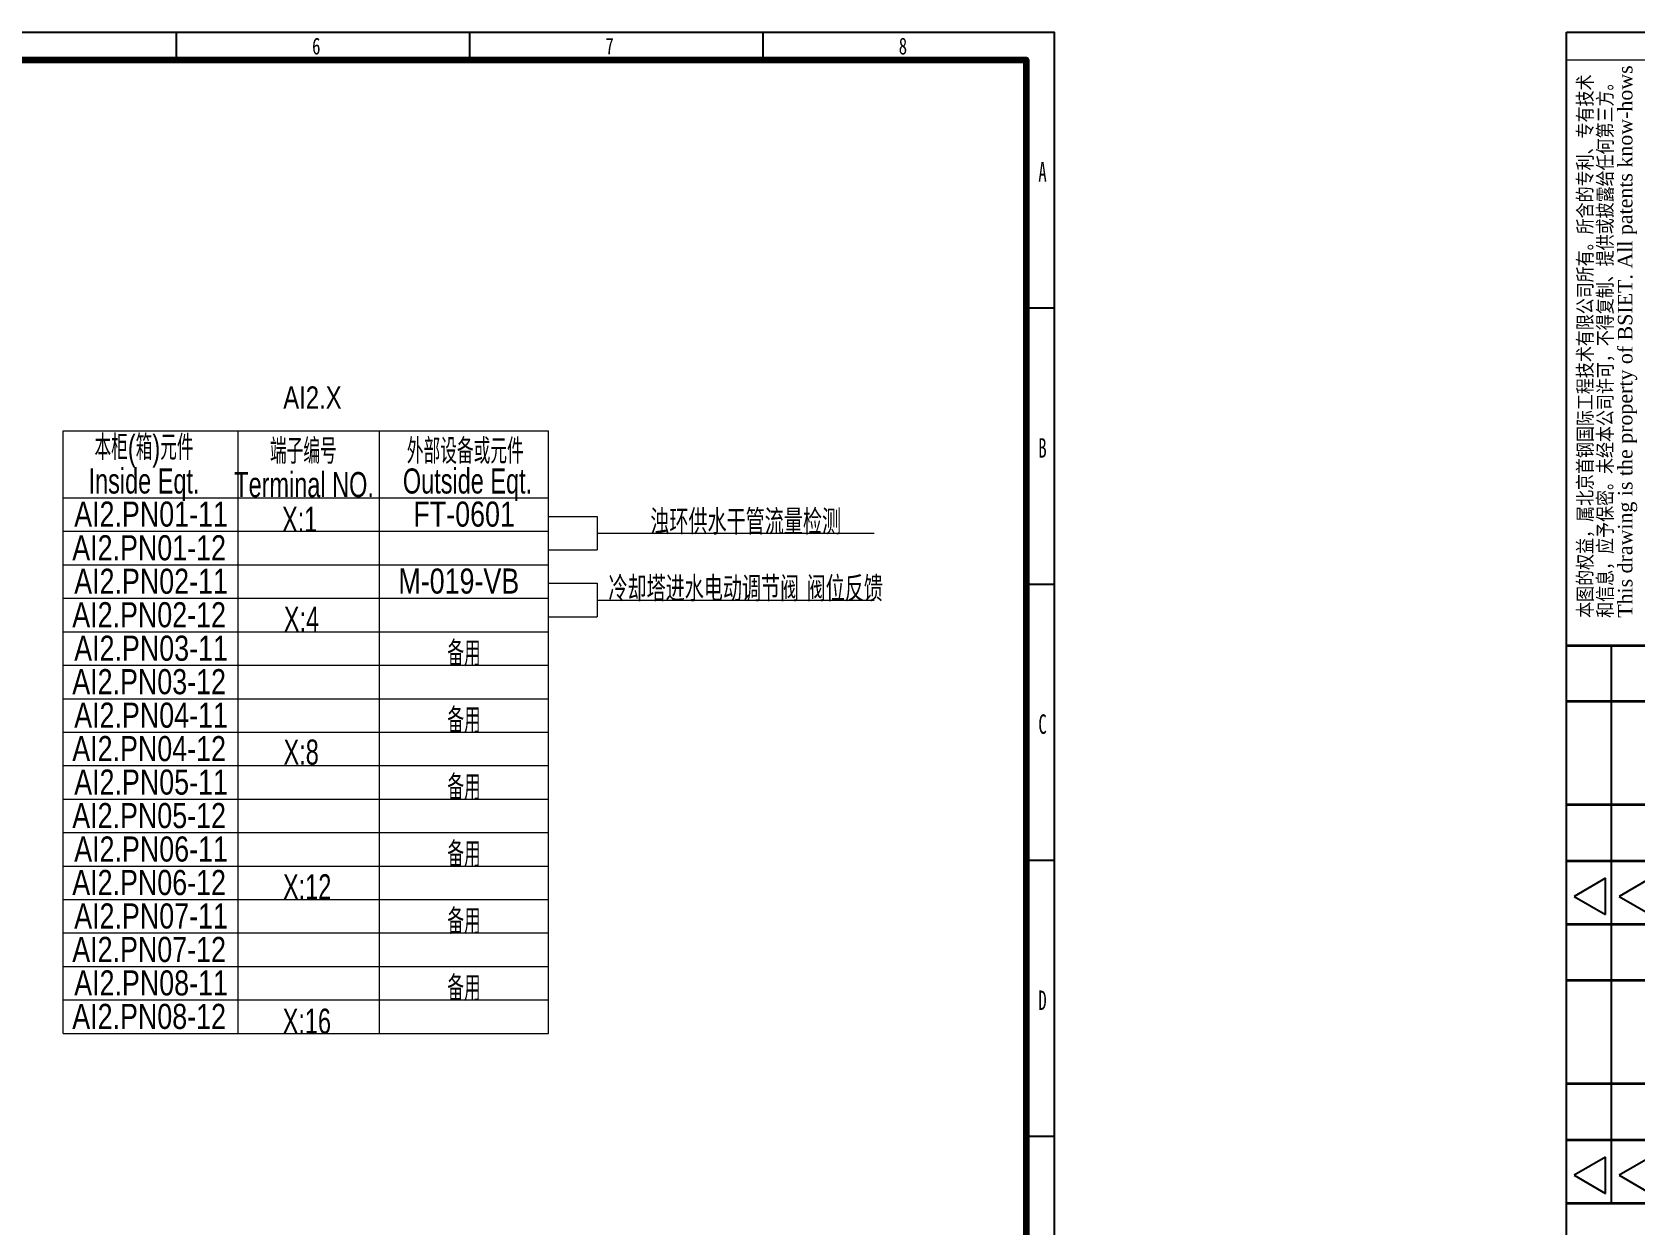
# Model space of a CAD drawing. Header units: millimetres. Extents: x -705761 to 1364679, y -410401 to 446404.
# Drawn here: x -65212 to -36468, y -106866 to -85483 of the extents above; entities that cross this region are included whole.
import ezdxf
from ezdxf.enums import TextEntityAlignment as Align

# ---------------------------------------------------------------- set-up
doc = ezdxf.new("R2010")
doc.units = ezdxf.units.MM
for name, color, linetype in [('1', 7, 'Continuous'), ('TK', 7, 'Continuous'), ('模板-签名-公用', 3, 'Continuous')]:
    doc.layers.add(name, color=color, linetype=linetype)
for name, color, linetype, lineweight in [('图框', 7, 'Continuous', 13), ('层 1', 7, 'Continuous', 13), ('层 63', 7, 'Continuous', 18)]:
    doc.layers.add(name, color=color, linetype=linetype, lineweight=lineweight)
doc.styles.add('bsee', font='BSDI_XW.shx', dxfattribs={"width": 0.8, "bigfont": 'BSDI_HZ.shx'})
doc.styles.add('LZ-Roman', font='times.ttf')
doc.styles.add('Style-仿宋_GB2312', font='')
doc.styles.add('宋体', font='', dxfattribs={"width": 0.7, "height": 2.5})
doc.styles.add('宋体_1', font='', dxfattribs={"width": 0.7, "height": 2.386364})
doc.styles.get('Style-仿宋_GB2312').set_extended_font_data('仿宋_GB2312')
doc.styles.get('宋体').set_extended_font_data('SimSun')
doc.styles.get('宋体_1').set_extended_font_data('SimSun')

# ---------------------------------------------------------------- blocks, each defined once
blk = doc.blocks.new('*U630')
at = {"color": 7, "linetype": 'Continuous', "lineweight": 13}
blk.add_line((-12, 3), (-12, -3), dxfattribs=at)
at = {"layer": '层 1', "color": 7, "linetype": 'Continuous', "lineweight": 13}
for p, q in [((-20.72, 3), (-12, 3)), ((-12, 0), (37.72, 0)), ((-20.72, -3), (-12, -3))]:
    blk.add_line(p, q, dxfattribs=at)
blk = doc.blocks.new('BSIET_通用图框_A3_1')
at = {"layer": '图框', "color": 7, "linetype": 'Continuous', "lineweight": 25}
for p, q in [((-157.4, 297), (-157.4, 292)), ((-104.8, 297), (-104.8, 292)), ((-52.2, 297), (-52.2, 292)), ((0, 247.5), (-5, 247.5)), ((0, 198), (-5, 198)), ((-420, 187), (-395, 187)), ((-412, 187), (-412, 87)), ((0, 148.5), (-5, 148.5)), ((-413.03, 145.32), (-418.65, 142.07)), ((-413.03, 138.82), (-413.03, 145.32)), ((-404.96, 145.32), (-410.58, 142.07)), ((-418.65, 142.07), (-413.03, 138.82)), ((-410.58, 142.07), (-404.96, 138.82)), ((0, 99), (-5, 99)), ((-413.03, 95.32), (-418.65, 92.07)), ((-413.03, 88.82), (-413.03, 95.32)), ((-404.96, 95.32), (-410.58, 92.07)), ((-418.65, 92.07), (-413.03, 88.82)), ((-410.58, 92.07), (-404.96, 88.82))]:
    blk.add_line(p, q, dxfattribs=at)
at = {"layer": '图框', "color": 7, "linetype": 'Continuous', "lineweight": 20}
for p, q in [((-420, 292), (-395, 292)), ((-420, 292), (-395, 292)), ((-420, 292), (-395, 292)), ((-420, 292), (-395, 292)), ((-420, 187), (-395, 187)), ((-420, 187), (-395, 187))]:
    blk.add_line(p, q, dxfattribs=at)
at = {"layer": '图框', "color": 7, "linetype": 'Continuous', "lineweight": 35}
for p, q in [((-395, 187), (-420, 187)), ((-395, 187), (-420, 187)), ((-394.92, 177), (-420, 177)), ((-394.92, 158.45), (-420, 158.45)), ((-395.06, 148.35), (-420, 148.35)), ((-395, 137), (-420, 137)), ((-395, 137), (-420, 137)), ((-394.92, 127), (-420, 127)), ((-394.92, 108.45), (-420, 108.45)), ((-395.06, 98.35), (-420, 98.35)), ((-395, 87), (-420, 87))]:
    blk.add_line(p, q, dxfattribs=at)
at = {"layer": '图框', "lineweight": 25}
blk.add_lwpolyline([(-420, 297), (0, 297), (0, 0), (-420, 0)], close=True, dxfattribs=at)
at = {"layer": '图框', "lineweight": 100}
blk.add_lwpolyline([(-395, 292), (-5, 292), (-5, 5), (-395, 5)], close=True, dxfattribs=at)
at = {"layer": 'TK', "style": '宋体_1', "width": 0.7, "flags": 3}
for tag, p in [('LZCO_NGZBS-W50-H30-D10_T7', (-43.87, 279.75)), ('LZCO_NJN-W50-H30-D10_T7', (-42.73, 248.65))]:
    blk.add_attdef(tag, text='', height=3, dxfattribs=at).set_placement(p, align=Align.MIDDLE_CENTER)
at = {"layer": 'TK', "style": '宋体', "width": 0.7, "flags": 3}
for tag, p in [('LZHQ_N会签6_T6_H6', (-407.25, 57.08)), ('LZHQ_N会签5_T6_H6', (-407.25, 49.08)), ('LZHQ_N会签4_T6_H6', (-407.25, 41.08)), ('LZHQ_N会签3_T6_H6', (-407.25, 33.08)), ('LZHQ_N会签2_T6_H6', (-407.25, 25.08)), ('LZHQ_N会签1_T6_H6', (-407.25, 17.08))]:
    blk.add_attdef(tag, text='', height=2.5, dxfattribs=at).set_placement(p, align=Align.MIDDLE)
at = {"layer": '图框', "color": 7, "linetype": 'Continuous', "lineweight": 25, "style": 'Style-仿宋_GB2312'}
for s, height, width, p in [('6', 3, 0.733334, (-132.3, 294.49)), ('7', 3, 0.733334, (-79.7, 294.49)), ('8', 3, 0.733334, (-27.1, 294.49)), ('A', 3.5, 0.628572, (-2.07, 271.95)), ('B', 3.5, 0.628572, (-2.07, 222.45)), ('C', 3.5, 0.628572, (-2.07, 172.95)), ('D', 3.5, 0.628572, (-2.07, 123.45))]:
    blk.add_text(s, height=height, dxfattribs=dict(at, width=width)).set_placement(p, align=Align.MIDDLE_CENTER)
at = {"layer": '图框', "color": 7, "linetype": 'Continuous', "lineweight": 20, "style": 'LZ-Roman'}
blk.add_text('This drawing is the property of BSIET. All patents know-hows', height=2.6, rotation=90, dxfattribs=at).set_placement((-410.8, 192), align=Align.TOP_LEFT)
at = {"layer": '图框', "color": 7, "linetype": 'Continuous', "lineweight": 20, "style": 'Style-仿宋_GB2312', "width": 0.807692}
blk.add_text('本图的权益，属北京首钢国际工程技术有限公司所有。所含的专利、专有技术', height=2.6, rotation=90, dxfattribs=at).set_placement((-418, 192), align=Align.TOP_LEFT)
at = {"layer": '图框', "color": 7, "linetype": 'Continuous', "style": 'Style-仿宋_GB2312', "width": 0.807692}
blk.add_text('和信息，应予保密。未经本公司许可，不得复制、提供或披露给任何第三方。', height=2.6, rotation=90, dxfattribs=at).set_placement((-411.8, 192))
at = {"layer": '模板-签名-公用', "style": '宋体', "width": 0.7}
blk.add_attdef('LZTQINS', text='', height=2, dxfattribs=at).set_placement((-5, 5), align=Align.MIDDLE)
at = {"layer": '模板-签名-公用', "style": '宋体', "width": 0.7, "flags": 3}
blk.add_attdef('LZFRAME', (-40.91, 2.06), '', height=3, dxfattribs=at)

msp = doc.modelspace()

# ---------------------------------------------------------------- linework, layer by layer
at = {"layer": '1', "color": 7, "linetype": 'Continuous', "lineweight": 13, "ltscale": 100}
for p, q in [((-64652.94, -92632.41), (-55952.95, -92632.41)), ((-64652.94, -103432.41), (-64652.94, -92632.41)), ((-61518.04, -103432.41), (-61518.04, -92632.41)), ((-58978.77, -103432.41), (-58978.77, -92632.41)), ((-55952.95, -103432.41), (-55952.95, -92632.41)), ((-64652.94, -93832.41), (-55952.95, -93832.41)), ((-64652.94, -94432.41), (-55952.95, -94432.41)), ((-64652.94, -95032.41), (-55952.95, -95032.41)), ((-64652.94, -95632.41), (-55952.95, -95632.41)), ((-64652.94, -96232.41), (-55952.95, -96232.41)), ((-64652.94, -96832.41), (-55952.95, -96832.41)), ((-64652.94, -97432.41), (-55952.95, -97432.41)), ((-64652.94, -98032.41), (-55952.95, -98032.41)), ((-64652.94, -98632.41), (-55952.95, -98632.41)), ((-64652.94, -99232.41), (-55952.95, -99232.41)), ((-64652.94, -99832.41), (-55952.95, -99832.41)), ((-64652.94, -100432.41), (-55952.95, -100432.41)), ((-64652.94, -101032.41), (-55952.95, -101032.41)), ((-64652.94, -101632.41), (-55952.95, -101632.41)), ((-64652.94, -102232.41), (-55952.95, -102232.41)), ((-64652.94, -102832.41), (-55952.95, -102832.41)), ((-64652.94, -103432.41), (-55952.95, -103432.41)), ((-64652.94, -103432.41), (-55952.95, -103432.41))]:
    msp.add_line(p, q, dxfattribs=at)

# ---------------------------------------------------------------- block references
at = {"layer": '图框', "color": 1, "lineweight": 15, "xscale": 100, "yscale": 100, "zscale": 100}
for p in [(-46884.94, -115183.02), (4306.84, -115183.02)]:
    msp.add_blockref('BSIET_通用图框_A3_1', p, dxfattribs=at)
at = {"layer": '层 1', "color": 7, "linetype": 'Continuous', "lineweight": 13, "ltscale": 100, "xscale": 100, "yscale": 100, "zscale": 100}
for p in [(-53880.94, -94464.37), (-53880.94, -95664.37)]:
    msp.add_blockref('*U630', p, dxfattribs=at)

# ---------------------------------------------------------------- texts
at = {"layer": '1', "color": 7, "linetype": 'Continuous', "lineweight": 30, "style": 'bsee', "width": 0.8}
for s, p in [('AI2.PN01-11', (-64456.26, -94348.76)), ('AI2.PN01-12', (-64490.88, -94952.5)), ('AI2.PN02-11', (-64456.26, -95552.5)), ('AI2.PN02-12', (-64490.88, -96152.5)), ('AI2.PN03-11', (-64456.26, -96752.5)), ('AI2.PN03-12', (-64490.88, -97352.5)), ('AI2.PN04-11', (-64456.26, -97952.5)), ('AI2.PN04-12', (-64490.88, -98552.5)), ('AI2.PN05-11', (-64456.26, -99152.5)), ('AI2.PN05-12', (-64490.88, -99752.5)), ('AI2.PN06-11', (-64456.26, -100352.5)), ('AI2.PN06-12', (-64490.88, -100952.5)), ('AI2.PN07-11', (-64456.26, -101552.5)), ('AI2.PN07-12', (-64490.88, -102152.5)), ('AI2.PN08-11', (-64456.26, -102752.5)), ('AI2.PN08-12', (-64490.88, -103352.5))]:
    msp.add_text(s, height=450, dxfattribs=at).set_placement(p)
at = {"layer": '1', "color": 130, "linetype": 'Continuous', "lineweight": 30, "style": 'bsee', "width": 0.8}
msp.add_text('FT-0601', height=450, dxfattribs=at).set_placement((-58372.78, -94348.76))
at = {"layer": '1', "color": 191, "linetype": 'Continuous', "lineweight": 30, "style": 'bsee', "width": 0.8}
msp.add_text('M-019-VB', height=450, dxfattribs=at).set_placement((-58642.78, -95548.76))
at = {"layer": '1', "color": 7, "linetype": 'Continuous', "lineweight": 30, "char_height": 450, "attachment_point": 5, "line_spacing_factor": 0.6, "style": 'bsee'}
for s, insert in [('\\H1x;\\W0.7;本柜(箱)元件', (-63204.29, -92997.7)), ('\\H1x;\\W0.7;端子编号', (-60347.47, -92997.7)), ('\\H1x;\\W0.7;外部设备或元件', (-57443.32, -92997.7)), ('\\H1x;\\W0.7;Inside Eqt.', (-63204.29, -93597.7)), ('\\H1x;\\W0.7;Terminal NO.', (-60334.11, -93597.7)), ('\\H1x;\\W0.7;Outside Eqt.', (-57403.54, -93597.7)), ('\\H1x;\\W0.7;X:1', (-60413.22, -94218.3)), ('\\H1x;\\W0.7;X:4', (-60380.92, -96005.5)), ('\\H1x;\\W0.7;X:8', (-60386.3, -98392.9)), ('\\H1x;\\W0.7;X:12', (-60278.61, -100804.7)), ('\\H1x;\\W0.7;X:16', (-60283.99, -103216.5))]:
    msp.add_mtext(s, dxfattribs=dict(at, insert=insert))
at = {"layer": '1', "color": 130, "linetype": 'Continuous', "lineweight": 30, "insert": (-52414.84, -94265.64), "char_height": 450, "attachment_point": 5, "line_spacing_factor": 0.6, "style": 'bsee'}
msp.add_mtext('浊环供水干管流量检测', dxfattribs=at)
at = {"layer": '1', "color": 191, "linetype": 'Continuous', "lineweight": 30, "insert": (-52414.84, -95465.64), "char_height": 450, "attachment_point": 5, "line_spacing_factor": 0.6, "style": 'bsee'}
msp.add_mtext('冷却塔进水电动调节阀 阀位反馈', dxfattribs=at)
at = {"layer": '1', "color": 3, "linetype": 'Continuous', "lineweight": 30, "char_height": 450, "attachment_point": 5, "line_spacing_factor": 0.6, "style": 'bsee'}
for insert in [(-57465.86, -96625), (-57465.86, -97825), (-57465.86, -99025), (-57465.86, -100225), (-57465.86, -101425), (-57465.86, -102625)]:
    msp.add_mtext('\\H1x;\\W0.7;备用', dxfattribs=dict(at, insert=insert))
at = {"layer": '层 63', "color": 7, "lineweight": 30, "style": 'bsee', "width": 0.8}
msp.add_text('AI2.X', height=400, dxfattribs=at).set_placement((-60707.5, -92234.38))

doc.saveas('drawing.dxf')
